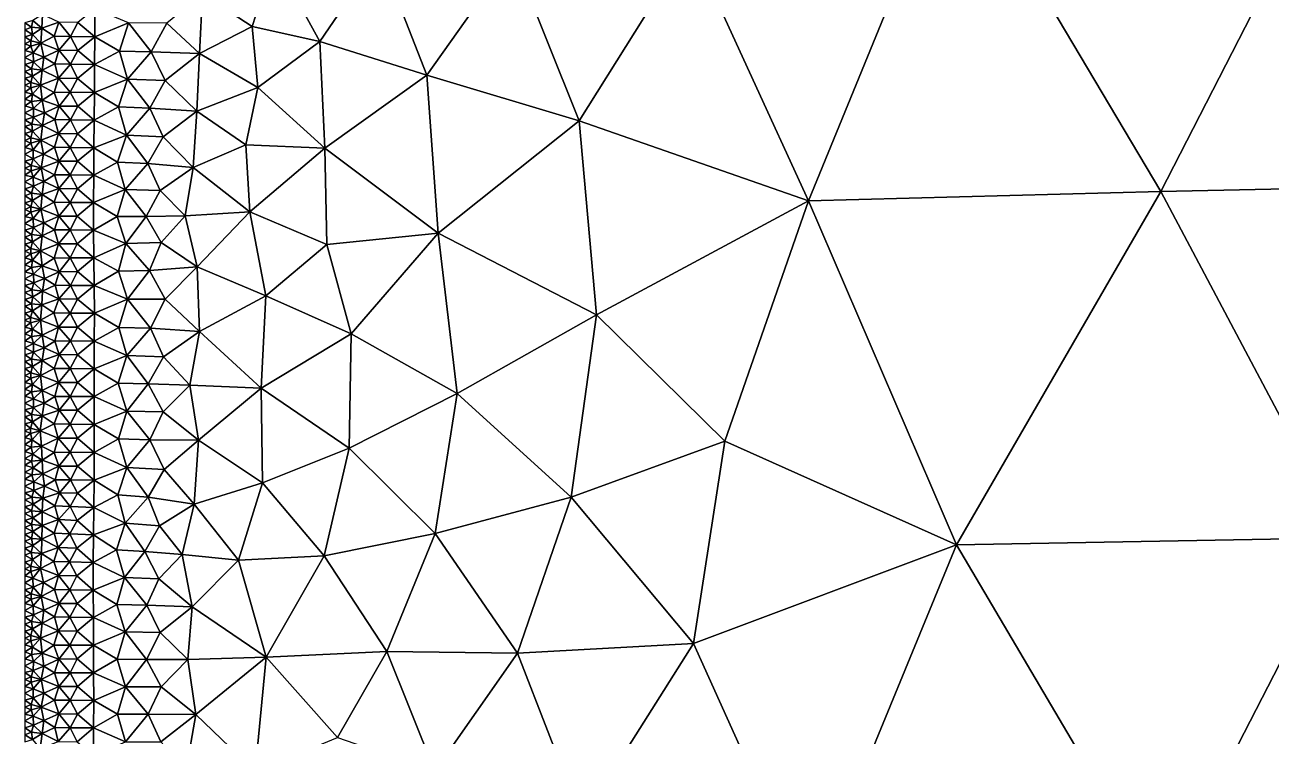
# Model space of a CAD drawing. Header units: metres. Extents: x 0 to 72, y -280 to 0.
# Drawn here: x 0.2 to 36.3, y -138.72 to -118.13 of the extents above; entities that cross this region are included whole.
import ezdxf

# ---------------------------------------------------------------- set-up
doc = ezdxf.new("R2010")
doc.units = ezdxf.units.M

msp = doc.modelspace()

# ---------------------------------------------------------------- linework, layer by layer
at = {"layer": 'layer', "color": 0}
for points in [[(22.899, -123.218), (27.1282, -112.892), (19.4844, -115.757)], [(33.1075, -122.948), (27.1282, -112.892), (22.899, -123.218)], [(33.1075, -122.948), (38.37, -112.69), (27.1282, -112.892)], [(44.9407, -122.704), (38.37, -112.69), (33.1075, -122.948)], [(16.2543, -120.901), (19.4844, -115.757), (14.3263, -116.073)], [(22.899, -123.218), (19.4844, -115.757), (16.2543, -120.901)], [(7.42461, -116.19), (5.34089, -117.224), (6.78628, -118.176)], [(8.74781, -118.608), (7.42461, -116.19), (6.78628, -118.176)], [(8.74781, -118.608), (10.4753, -116.064), (7.42461, -116.19)], [(11.838, -119.584), (10.4753, -116.064), (8.74781, -118.608)], [(11.838, -119.584), (14.3263, -116.073), (10.4753, -116.064)], [(16.2543, -120.901), (14.3263, -116.073), (11.838, -119.584)], [(5.34089, -117.224), (4.31505, -118.077), (5.25448, -118.951)], [(5.34089, -117.224), (5.25448, -118.951), (6.78628, -118.176)], [(2.2273, -117.661), (1.73437, -118.058), (2.22267, -118.468)], [(2.2273, -117.661), (2.22267, -118.468), (3.20018, -118.07)], [(0.431777, -117.995), (0.2, -118.07), (0.388395, -118.192)], [(0.431777, -117.995), (0.388395, -118.192), (0.691723, -118.224)], [(0.711789, -117.82), (0.431777, -117.995), (0.691723, -118.224)], [(0.711789, -117.82), (0.691723, -118.224), (1.18503, -118.045)], [(1.18503, -118.045), (0.691723, -118.224), (1.04695, -118.45)], [(1.18503, -118.045), (1.04695, -118.45), (1.51685, -118.459)], [(1.18503, -118.045), (1.51685, -118.459), (1.73437, -118.058)], [(0.2, -118.07), (0.2, -118.271), (0.388395, -118.192)], [(0.388395, -118.192), (0.2, -118.271), (0.418312, -118.401)], [(0.2, -118.271), (0.2, -118.471), (0.418312, -118.401)], [(0.418312, -118.401), (0.2, -118.471), (0.370318, -118.589)], [(0.418312, -118.401), (0.370318, -118.589), (0.65909, -118.658)], [(0.388395, -118.192), (0.418312, -118.401), (0.691723, -118.224)], [(0.691723, -118.224), (0.418312, -118.401), (0.65909, -118.658)], [(0.691723, -118.224), (0.65909, -118.658), (1.04695, -118.45)], [(1.73437, -118.058), (1.51685, -118.459), (2.22267, -118.468)], [(3.20018, -118.07), (2.22267, -118.468), (2.93567, -118.883)], [(3.20018, -118.07), (2.93567, -118.883), (3.85984, -118.901)], [(3.20018, -118.07), (3.85984, -118.901), (4.31505, -118.077)], [(4.31505, -118.077), (3.85984, -118.901), (5.25448, -118.951)], [(6.78628, -118.176), (5.25448, -118.951), (6.9423, -119.936)], [(6.9423, -119.936), (8.74781, -118.608), (6.78628, -118.176)], [(0.2, -118.471), (0.2, -118.671), (0.370318, -118.589)], [(0.370318, -118.589), (0.2, -118.671), (0.373599, -118.745)], [(0.2, -118.671), (0.2, -118.871), (0.373599, -118.745)], [(0.373599, -118.745), (0.2, -118.871), (0.438051, -118.933)], [(0.370318, -118.589), (0.373599, -118.745), (0.65909, -118.658)], [(0.373599, -118.745), (0.438051, -118.933), (0.65909, -118.658)], [(0.65909, -118.658), (0.438051, -118.933), (0.748549, -119.057)], [(1.04695, -118.45), (0.65909, -118.658), (1.18311, -118.86)], [(0.65909, -118.658), (0.748549, -119.057), (1.18311, -118.86)], [(1.04695, -118.45), (1.18311, -118.86), (1.51685, -118.459)], [(1.51685, -118.459), (1.18311, -118.86), (1.73082, -118.866)], [(1.51685, -118.459), (1.73082, -118.866), (2.22267, -118.468)], [(2.22267, -118.468), (1.73082, -118.866), (2.21689, -119.277)], [(2.22267, -118.468), (2.21689, -119.277), (2.93567, -118.883)], [(8.89003, -121.698), (8.74781, -118.608), (6.9423, -119.936)], [(11.838, -119.584), (8.74781, -118.608), (8.89003, -121.698)], [(0.2, -118.871), (0.2, -119.071), (0.438051, -118.933)], [(0.438051, -118.933), (0.2, -119.071), (0.44657, -119.194)], [(0.2, -119.071), (0.2, -119.271), (0.44657, -119.194)], [(0.438051, -118.933), (0.44657, -119.194), (0.748549, -119.057)], [(0.748549, -119.057), (0.44657, -119.194), (0.699347, -119.436)], [(0.748549, -119.057), (0.699347, -119.436), (1.06408, -119.257)], [(1.18311, -118.86), (0.748549, -119.057), (1.06408, -119.257)], [(1.18311, -118.86), (1.06408, -119.257), (1.51571, -119.267)], [(1.18311, -118.86), (1.51571, -119.267), (1.73082, -118.866)], [(1.73082, -118.866), (1.51571, -119.267), (2.21689, -119.277)], [(2.93567, -118.883), (2.21689, -119.277), (3.17547, -119.702)], [(2.93567, -118.883), (3.17547, -119.702), (3.85984, -118.901)], [(3.85984, -118.901), (3.17547, -119.702), (4.26547, -119.737)], [(3.85984, -118.901), (4.26547, -119.737), (5.25448, -118.951)], [(5.25448, -118.951), (4.26547, -119.737), (5.18015, -120.622)], [(5.25448, -118.951), (5.18015, -120.622), (6.9423, -119.936)], [(0.44657, -119.194), (0.2, -119.271), (0.392936, -119.396)], [(0.2, -119.271), (0.2, -119.472), (0.392936, -119.396)], [(0.392936, -119.396), (0.2, -119.472), (0.418249, -119.607)], [(0.2, -119.472), (0.2, -119.672), (0.418249, -119.607)], [(0.44657, -119.194), (0.392936, -119.396), (0.699347, -119.436)], [(0.392936, -119.396), (0.418249, -119.607), (0.699347, -119.436)], [(0.699347, -119.436), (0.418249, -119.607), (0.649497, -119.871)], [(0.699347, -119.436), (0.649497, -119.871), (1.17344, -119.666)], [(1.06408, -119.257), (0.699347, -119.436), (1.17344, -119.666)], [(1.06408, -119.257), (1.17344, -119.666), (1.51571, -119.267)], [(1.51571, -119.267), (1.17344, -119.666), (1.72629, -119.674)], [(1.51571, -119.267), (1.72629, -119.674), (2.21689, -119.277)], [(2.21689, -119.277), (1.72629, -119.674), (2.2119, -120.084)], [(2.21689, -119.277), (2.2119, -120.084), (3.17547, -119.702)], [(0.418249, -119.607), (0.2, -119.672), (0.367185, -119.794)], [(0.2, -119.672), (0.2, -119.872), (0.367185, -119.794)], [(0.367185, -119.794), (0.2, -119.872), (0.367306, -119.949)], [(0.418249, -119.607), (0.367185, -119.794), (0.649497, -119.871)], [(0.367185, -119.794), (0.367306, -119.949), (0.649497, -119.871)], [(1.17344, -119.666), (0.649497, -119.871), (1.04581, -120.079)], [(1.17344, -119.666), (1.04581, -120.079), (1.51279, -120.077)], [(1.17344, -119.666), (1.51279, -120.077), (1.72629, -119.674)], [(1.72629, -119.674), (1.51279, -120.077), (2.2119, -120.084)], [(3.17547, -119.702), (2.2119, -120.084), (2.9141, -120.502)], [(3.17547, -119.702), (2.9141, -120.502), (3.81915, -120.538)], [(3.17547, -119.702), (3.81915, -120.538), (4.26547, -119.737)], [(4.26547, -119.737), (3.81915, -120.538), (5.18015, -120.622)], [(12.1707, -124.158), (11.838, -119.584), (8.89003, -121.698)], [(12.1707, -124.158), (16.2543, -120.901), (11.838, -119.584)], [(0.2, -119.872), (0.2, -120.072), (0.367306, -119.949)], [(0.367306, -119.949), (0.2, -120.072), (0.419087, -120.136)], [(0.2, -120.072), (0.2, -120.272), (0.419087, -120.136)], [(0.419087, -120.136), (0.2, -120.272), (0.394793, -120.346)], [(0.367306, -119.949), (0.419087, -120.136), (0.649497, -119.871)], [(0.419087, -120.136), (0.394793, -120.346), (0.70223, -120.304)], [(0.649497, -119.871), (0.419087, -120.136), (0.70223, -120.304)], [(0.649497, -119.871), (0.70223, -120.304), (1.04581, -120.079)], [(1.04581, -120.079), (0.70223, -120.304), (1.19113, -120.479)], [(1.04581, -120.079), (1.19113, -120.479), (1.51279, -120.077)], [(1.51279, -120.077), (1.19113, -120.479), (1.72815, -120.48)], [(1.51279, -120.077), (1.72815, -120.48), (2.2119, -120.084)], [(2.2119, -120.084), (1.72815, -120.48), (2.2063, -120.887)], [(2.2119, -120.084), (2.2063, -120.887), (2.9141, -120.502)], [(6.9423, -119.936), (5.18015, -120.622), (6.5957, -121.603)], [(8.89003, -121.698), (6.9423, -119.936), (6.5957, -121.603)], [(0.2, -120.272), (0.2, -120.472), (0.394793, -120.346)], [(0.394793, -120.346), (0.2, -120.472), (0.452064, -120.544)], [(0.2, -120.472), (0.2, -120.673), (0.452064, -120.544)], [(0.452064, -120.544), (0.2, -120.673), (0.452795, -120.8)], [(0.394793, -120.346), (0.452064, -120.544), (0.70223, -120.304)], [(0.70223, -120.304), (0.452064, -120.544), (0.762451, -120.672)], [(0.452064, -120.544), (0.452795, -120.8), (0.762451, -120.672)], [(0.70223, -120.304), (0.762451, -120.672), (1.19113, -120.479)], [(1.19113, -120.479), (0.762451, -120.672), (1.07067, -120.867)], [(1.19113, -120.479), (1.07067, -120.867), (1.51625, -120.876)], [(1.19113, -120.479), (1.51625, -120.876), (1.72815, -120.48)], [(1.72815, -120.48), (1.51625, -120.876), (2.2063, -120.887)], [(2.9141, -120.502), (2.2063, -120.887), (3.14449, -121.316)], [(2.9141, -120.502), (3.14449, -121.316), (3.81915, -120.538)], [(3.81915, -120.538), (3.14449, -121.316), (4.2078, -121.37)], [(3.81915, -120.538), (4.2078, -121.37), (5.18015, -120.622)], [(0.2, -120.673), (0.2, -120.873), (0.452795, -120.8)], [(0.452795, -120.8), (0.2, -120.873), (0.396233, -120.999)], [(0.2, -120.873), (0.2, -121.073), (0.396233, -120.999)], [(0.452795, -120.8), (0.396233, -120.999), (0.706067, -121.04)], [(0.762451, -120.672), (0.452795, -120.8), (0.706067, -121.04)], [(0.762451, -120.672), (0.706067, -121.04), (1.07067, -120.867)], [(1.07067, -120.867), (0.706067, -121.04), (1.17721, -121.267)], [(1.07067, -120.867), (1.17721, -121.267), (1.51625, -120.876)], [(1.51625, -120.876), (1.17721, -121.267), (1.72267, -121.277)], [(1.51625, -120.876), (1.72267, -121.277), (2.2063, -120.887)], [(2.2063, -120.887), (1.72267, -121.277), (2.1991, -121.686)], [(2.2063, -120.887), (2.1991, -121.686), (3.14449, -121.316)], [(5.18015, -120.622), (4.2078, -121.37), (5.07602, -122.26)], [(5.18015, -120.622), (5.07602, -122.26), (6.5957, -121.603)], [(16.7578, -126.522), (16.2543, -120.901), (12.1707, -124.158)], [(16.7578, -126.522), (22.899, -123.218), (16.2543, -120.901)], [(0.396233, -120.999), (0.2, -121.073), (0.422352, -121.208)], [(0.2, -121.073), (0.2, -121.273), (0.422352, -121.208)], [(0.422352, -121.208), (0.2, -121.273), (0.371331, -121.394)], [(0.2, -121.273), (0.2, -121.473), (0.371331, -121.394)], [(0.422352, -121.208), (0.371331, -121.394), (0.660319, -121.468)], [(0.396233, -120.999), (0.422352, -121.208), (0.706067, -121.04)], [(0.706067, -121.04), (0.422352, -121.208), (0.660319, -121.468)], [(0.706067, -121.04), (0.660319, -121.468), (1.17721, -121.267)], [(1.17721, -121.267), (0.660319, -121.468), (1.05406, -121.67)], [(1.17721, -121.267), (1.05406, -121.67), (1.50954, -121.675)], [(1.17721, -121.267), (1.50954, -121.675), (1.72267, -121.277)], [(1.72267, -121.277), (1.50954, -121.675), (2.1991, -121.686)], [(0.371331, -121.394), (0.2, -121.473), (0.373509, -121.55)], [(0.2, -121.473), (0.2, -121.673), (0.373509, -121.55)], [(0.373509, -121.55), (0.2, -121.673), (0.43535, -121.74)], [(0.371331, -121.394), (0.373509, -121.55), (0.660319, -121.468)], [(0.373509, -121.55), (0.43535, -121.74), (0.660319, -121.468)], [(0.660319, -121.468), (0.43535, -121.74), (0.740217, -121.871)], [(0.660319, -121.468), (0.740217, -121.871), (1.05406, -121.67)], [(3.14449, -121.316), (2.1991, -121.686), (2.88626, -122.101)], [(3.14449, -121.316), (2.88626, -122.101), (3.76283, -122.141)], [(3.14449, -121.316), (3.76283, -122.141), (4.2078, -121.37)], [(4.2078, -121.37), (3.76283, -122.141), (5.07602, -122.26)], [(6.5957, -121.603), (5.07602, -122.26), (6.7111, -123.539)], [(6.7111, -123.539), (8.89003, -121.698), (6.5957, -121.603)], [(0.2, -121.673), (0.2, -121.873), (0.43535, -121.74)], [(0.43535, -121.74), (0.2, -121.873), (0.437516, -122.004)], [(0.2, -121.873), (0.2, -122.074), (0.437516, -122.004)], [(0.437516, -122.004), (0.2, -122.074), (0.377522, -122.194)], [(0.437516, -122.004), (0.377522, -122.194), (0.67135, -122.27)], [(0.43535, -121.74), (0.437516, -122.004), (0.740217, -121.871)], [(0.740217, -121.871), (0.437516, -122.004), (0.67135, -122.27)], [(0.740217, -121.871), (0.67135, -122.27), (1.18111, -122.072)], [(1.05406, -121.67), (0.740217, -121.871), (1.18111, -122.072)], [(1.05406, -121.67), (1.18111, -122.072), (1.50954, -121.675)], [(1.50954, -121.675), (1.18111, -122.072), (1.71994, -122.077)], [(1.50954, -121.675), (1.71994, -122.077), (2.1991, -121.686)], [(2.1991, -121.686), (1.71994, -122.077), (2.19227, -122.481)], [(2.1991, -121.686), (2.19227, -122.481), (2.88626, -122.101)], [(8.94559, -124.487), (8.89003, -121.698), (6.7111, -123.539)], [(8.94559, -124.487), (12.1707, -124.158), (8.89003, -121.698)], [(0.2, -122.074), (0.2, -122.274), (0.377522, -122.194)], [(0.377522, -122.194), (0.2, -122.274), (0.378183, -122.35)], [(0.2, -122.274), (0.2, -122.474), (0.378183, -122.35)], [(0.378183, -122.35), (0.2, -122.474), (0.441654, -122.538)], [(0.377522, -122.194), (0.378183, -122.35), (0.67135, -122.27)], [(0.378183, -122.35), (0.441654, -122.538), (0.67135, -122.27)], [(0.67135, -122.27), (0.441654, -122.538), (0.751726, -122.662)], [(1.18111, -122.072), (0.67135, -122.27), (1.06055, -122.468)], [(0.67135, -122.27), (0.751726, -122.662), (1.06055, -122.468)], [(1.18111, -122.072), (1.06055, -122.468), (1.51043, -122.472)], [(1.18111, -122.072), (1.51043, -122.472), (1.71994, -122.077)], [(1.71994, -122.077), (1.51043, -122.472), (2.19227, -122.481)], [(2.88626, -122.101), (2.19227, -122.481), (3.1066, -122.894)], [(2.88626, -122.101), (3.1066, -122.894), (3.76283, -122.141)], [(3.76283, -122.141), (3.1066, -122.894), (4.11344, -122.921)], [(3.76283, -122.141), (4.11344, -122.921), (5.07602, -122.26)], [(5.07602, -122.26), (4.11344, -122.921), (4.84489, -123.656)], [(5.07602, -122.26), (4.84489, -123.656), (6.7111, -123.539)], [(0.2, -122.474), (0.2, -122.674), (0.441654, -122.538)], [(0.441654, -122.538), (0.2, -122.674), (0.448297, -122.797)], [(0.2, -122.674), (0.2, -122.874), (0.448297, -122.797)], [(0.441654, -122.538), (0.448297, -122.797), (0.751726, -122.662)], [(0.751726, -122.662), (0.448297, -122.797), (0.701634, -123.036)], [(0.751726, -122.662), (0.701634, -123.036), (1.18563, -122.863)], [(1.06055, -122.468), (0.751726, -122.662), (1.18563, -122.863)], [(1.06055, -122.468), (1.18563, -122.863), (1.51043, -122.472)], [(1.51043, -122.472), (1.18563, -122.863), (1.71857, -122.871)], [(1.51043, -122.472), (1.71857, -122.871), (2.19227, -122.481)], [(2.19227, -122.481), (1.71857, -122.871), (2.18865, -123.274)], [(2.19227, -122.481), (2.18865, -123.274), (3.1066, -122.894)], [(38.4255, -132.983), (44.9407, -122.704), (33.1075, -122.948)], [(0.448297, -122.797), (0.2, -122.874), (0.394349, -122.998)], [(0.2, -122.874), (0.2, -123.074), (0.394349, -122.998)], [(0.394349, -122.998), (0.2, -123.074), (0.42137, -123.207)], [(0.2, -123.074), (0.2, -123.275), (0.42137, -123.207)], [(0.448297, -122.797), (0.394349, -122.998), (0.701634, -123.036)], [(0.394349, -122.998), (0.42137, -123.207), (0.701634, -123.036)], [(0.701634, -123.036), (0.42137, -123.207), (0.660443, -123.464)], [(0.701634, -123.036), (0.660443, -123.464), (1.0473, -123.259)], [(1.18563, -122.863), (0.701634, -123.036), (1.0473, -123.259)], [(1.18563, -122.863), (1.0473, -123.259), (1.50675, -123.267)], [(1.18563, -122.863), (1.50675, -123.267), (1.71857, -122.871)], [(1.71857, -122.871), (1.50675, -123.267), (2.18865, -123.274)], [(3.1066, -122.894), (2.18865, -123.274), (2.86981, -123.672)], [(3.1066, -122.894), (2.86981, -123.672), (3.70839, -123.672)], [(3.1066, -122.894), (3.70839, -123.672), (4.11344, -122.921)], [(4.11344, -122.921), (3.70839, -123.672), (4.84489, -123.656)], [(27.19, -133.181), (33.1075, -122.948), (22.899, -123.218)], [(38.4255, -132.983), (33.1075, -122.948), (27.19, -133.181)], [(0.42137, -123.207), (0.2, -123.275), (0.371339, -123.394)], [(0.2, -123.275), (0.2, -123.475), (0.371339, -123.394)], [(0.371339, -123.394), (0.2, -123.475), (0.37412, -123.549)], [(0.42137, -123.207), (0.371339, -123.394), (0.660443, -123.464)], [(0.371339, -123.394), (0.37412, -123.549), (0.660443, -123.464)], [(1.0473, -123.259), (0.660443, -123.464), (1.17842, -123.664)], [(1.0473, -123.259), (1.17842, -123.664), (1.50675, -123.267)], [(1.50675, -123.267), (1.17842, -123.664), (1.71629, -123.668)], [(1.50675, -123.267), (1.71629, -123.668), (2.18865, -123.274)], [(2.18865, -123.274), (1.71629, -123.668), (2.1913, -124.068)], [(2.18865, -123.274), (2.1913, -124.068), (2.86981, -123.672)], [(20.4788, -130.183), (22.899, -123.218), (16.7578, -126.522)], [(27.19, -133.181), (22.899, -123.218), (20.4788, -130.183)], [(0.2, -123.475), (0.2, -123.675), (0.37412, -123.549)], [(0.37412, -123.549), (0.2, -123.675), (0.438156, -123.737)], [(0.2, -123.675), (0.2, -123.875), (0.438156, -123.737)], [(0.438156, -123.737), (0.2, -123.875), (0.446228, -123.998)], [(0.37412, -123.549), (0.438156, -123.737), (0.660443, -123.464)], [(0.660443, -123.464), (0.438156, -123.737), (0.747485, -123.861)], [(0.438156, -123.737), (0.446228, -123.998), (0.747485, -123.861)], [(0.660443, -123.464), (0.747485, -123.861), (1.17842, -123.664)], [(1.17842, -123.664), (0.747485, -123.861), (1.06099, -124.06)], [(1.17842, -123.664), (1.06099, -124.06), (1.50652, -124.066)], [(1.17842, -123.664), (1.50652, -124.066), (1.71629, -123.668)], [(1.71629, -123.668), (1.50652, -124.066), (2.1913, -124.068)], [(2.86981, -123.672), (2.1913, -124.068), (3.12192, -124.459)], [(2.86981, -123.672), (3.12192, -124.459), (3.70839, -123.672)], [(3.70839, -123.672), (3.12192, -124.459), (4.14778, -124.43)], [(3.70839, -123.672), (4.14778, -124.43), (4.84489, -123.656)], [(4.84489, -123.656), (4.14778, -124.43), (5.18934, -125.129)], [(4.84489, -123.656), (5.18934, -125.129), (6.7111, -123.539)], [(7.17541, -125.975), (6.7111, -123.539), (5.18934, -125.129)], [(7.17541, -125.975), (8.94559, -124.487), (6.7111, -123.539)], [(0.2, -123.875), (0.2, -124.075), (0.446228, -123.998)], [(0.446228, -123.998), (0.2, -124.075), (0.392647, -124.2)], [(0.2, -124.075), (0.2, -124.275), (0.392647, -124.2)], [(0.446228, -123.998), (0.392647, -124.2), (0.698249, -124.239)], [(0.747485, -123.861), (0.446228, -123.998), (0.698249, -124.239)], [(0.747485, -123.861), (0.698249, -124.239), (1.06099, -124.06)], [(1.06099, -124.06), (0.698249, -124.239), (1.16975, -124.466)], [(1.06099, -124.06), (1.16975, -124.466), (1.50652, -124.066)], [(1.50652, -124.066), (1.16975, -124.466), (1.71692, -124.469)], [(1.50652, -124.066), (1.71692, -124.469), (2.1913, -124.068)], [(2.1913, -124.068), (1.71692, -124.469), (2.19989, -124.868)], [(2.1913, -124.068), (2.19989, -124.868), (3.12192, -124.459)], [(9.64665, -127.076), (12.1707, -124.158), (8.94559, -124.487)], [(12.7224, -128.806), (12.1707, -124.158), (9.64665, -127.076)], [(12.7224, -128.806), (16.7578, -126.522), (12.1707, -124.158)], [(0.392647, -124.2), (0.2, -124.275), (0.417927, -124.41)], [(0.2, -124.275), (0.2, -124.476), (0.417927, -124.41)], [(0.417927, -124.41), (0.2, -124.476), (0.367026, -124.598)], [(0.2, -124.476), (0.2, -124.676), (0.367026, -124.598)], [(0.417927, -124.41), (0.367026, -124.598), (0.648921, -124.674)], [(0.392647, -124.2), (0.417927, -124.41), (0.698249, -124.239)], [(0.698249, -124.239), (0.417927, -124.41), (0.648921, -124.674)], [(0.698249, -124.239), (0.648921, -124.674), (1.16975, -124.466)], [(1.16975, -124.466), (0.648921, -124.674), (1.04487, -124.879)], [(1.16975, -124.466), (1.04487, -124.879), (1.50887, -124.872)], [(1.16975, -124.466), (1.50887, -124.872), (1.71692, -124.469)], [(1.71692, -124.469), (1.50887, -124.872), (2.19989, -124.868)], [(3.12192, -124.459), (2.19989, -124.868), (2.90658, -125.262)], [(3.12192, -124.459), (2.90658, -125.262), (3.80625, -125.238)], [(3.12192, -124.459), (3.80625, -125.238), (4.14778, -124.43)], [(4.14778, -124.43), (3.80625, -125.238), (5.18934, -125.129)], [(9.64665, -127.076), (8.94559, -124.487), (7.17541, -125.975)], [(0.367026, -124.598), (0.2, -124.676), (0.36719, -124.752)], [(0.2, -124.676), (0.2, -124.876), (0.36719, -124.752)], [(0.36719, -124.752), (0.2, -124.876), (0.41913, -124.939)], [(0.2, -124.876), (0.2, -125.076), (0.41913, -124.939)], [(0.367026, -124.598), (0.36719, -124.752), (0.648921, -124.674)], [(0.36719, -124.752), (0.41913, -124.939), (0.648921, -124.674)], [(0.648921, -124.674), (0.41913, -124.939), (0.702745, -125.105)], [(0.648921, -124.674), (0.702745, -125.105), (1.04487, -124.879)], [(1.04487, -124.879), (0.702745, -125.105), (1.1918, -125.276)], [(1.04487, -124.879), (1.1918, -125.276), (1.50887, -124.872)], [(1.50887, -124.872), (1.1918, -125.276), (1.72708, -125.272)], [(1.50887, -124.872), (1.72708, -125.272), (2.19989, -124.868)], [(2.19989, -124.868), (1.72708, -125.272), (2.21024, -125.671)], [(2.19989, -124.868), (2.21024, -125.671), (2.90658, -125.262)], [(0.41913, -124.939), (0.2, -125.076), (0.395124, -125.148)], [(0.2, -125.076), (0.2, -125.276), (0.395124, -125.148)], [(0.395124, -125.148), (0.2, -125.276), (0.453081, -125.346)], [(0.41913, -124.939), (0.395124, -125.148), (0.702745, -125.105)], [(0.395124, -125.148), (0.453081, -125.346), (0.702745, -125.105)], [(0.702745, -125.105), (0.453081, -125.346), (0.765165, -125.471)], [(0.702745, -125.105), (0.765165, -125.471), (1.1918, -125.276)], [(2.90658, -125.262), (2.21024, -125.671), (3.16744, -126.074)], [(2.90658, -125.262), (3.16744, -126.074), (3.80625, -125.238)], [(3.80625, -125.238), (3.16744, -126.074), (4.26475, -126.071)], [(3.80625, -125.238), (4.26475, -126.071), (5.18934, -125.129)], [(5.18934, -125.129), (4.26475, -126.071), (5.26078, -127.003)], [(5.18934, -125.129), (5.26078, -127.003), (7.17541, -125.975)], [(0.2, -125.276), (0.2, -125.476), (0.453081, -125.346)], [(0.453081, -125.346), (0.2, -125.476), (0.455349, -125.6)], [(0.2, -125.476), (0.2, -125.677), (0.455349, -125.6)], [(0.455349, -125.6), (0.2, -125.677), (0.400106, -125.798)], [(0.455349, -125.6), (0.400106, -125.798), (0.713878, -125.833)], [(0.453081, -125.346), (0.455349, -125.6), (0.765165, -125.471)], [(0.765165, -125.471), (0.455349, -125.6), (0.713878, -125.833)], [(0.765165, -125.471), (0.713878, -125.833), (1.07457, -125.662)], [(1.1918, -125.276), (0.765165, -125.471), (1.07457, -125.662)], [(1.1918, -125.276), (1.07457, -125.662), (1.51918, -125.669)], [(1.1918, -125.276), (1.51918, -125.669), (1.72708, -125.272)], [(1.72708, -125.272), (1.51918, -125.669), (2.21024, -125.671)], [(0.2, -125.677), (0.2, -125.877), (0.400106, -125.798)], [(0.400106, -125.798), (0.2, -125.877), (0.431562, -126.004)], [(0.2, -125.877), (0.2, -126.077), (0.431562, -126.004)], [(0.400106, -125.798), (0.431562, -126.004), (0.713878, -125.833)], [(0.713878, -125.833), (0.431562, -126.004), (0.688373, -126.235)], [(0.713878, -125.833), (0.688373, -126.235), (1.18214, -126.058)], [(1.07457, -125.662), (0.713878, -125.833), (1.18214, -126.058)], [(1.07457, -125.662), (1.18214, -126.058), (1.51918, -125.669)], [(1.51918, -125.669), (1.18214, -126.058), (1.72745, -126.07)], [(1.51918, -125.669), (1.72745, -126.07), (2.21024, -125.671)], [(2.21024, -125.671), (1.72745, -126.07), (2.21137, -126.478)], [(2.21024, -125.671), (2.21137, -126.478), (3.16744, -126.074)], [(7.04385, -128.646), (7.17541, -125.975), (5.26078, -127.003)], [(7.04385, -128.646), (9.64665, -127.076), (7.17541, -125.975)], [(0.431562, -126.004), (0.2, -126.077), (0.387014, -126.201)], [(0.2, -126.077), (0.2, -126.277), (0.387014, -126.201)], [(0.387014, -126.201), (0.2, -126.277), (0.414739, -126.411)], [(0.2, -126.277), (0.2, -126.477), (0.414739, -126.411)], [(0.431562, -126.004), (0.387014, -126.201), (0.688373, -126.235)], [(0.387014, -126.201), (0.414739, -126.411), (0.688373, -126.235)], [(0.688373, -126.235), (0.414739, -126.411), (0.646636, -126.674)], [(0.688373, -126.235), (0.646636, -126.674), (1.04034, -126.465)], [(1.18214, -126.058), (0.688373, -126.235), (1.04034, -126.465)], [(1.18214, -126.058), (1.04034, -126.465), (1.51003, -126.472)], [(1.18214, -126.058), (1.51003, -126.472), (1.72745, -126.07)], [(1.72745, -126.07), (1.51003, -126.472), (2.21137, -126.478)], [(3.16744, -126.074), (2.21137, -126.478), (2.91987, -126.89)], [(3.16744, -126.074), (2.91987, -126.89), (3.83569, -126.912)], [(3.16744, -126.074), (3.83569, -126.912), (4.26475, -126.071)], [(4.26475, -126.071), (3.83569, -126.912), (5.26078, -127.003)], [(0.414739, -126.411), (0.2, -126.477), (0.365759, -126.599)], [(0.2, -126.477), (0.2, -126.677), (0.365759, -126.599)], [(0.365759, -126.599), (0.2, -126.677), (0.366349, -126.754)], [(0.2, -126.677), (0.2, -126.878), (0.366349, -126.754)], [(0.414739, -126.411), (0.365759, -126.599), (0.646636, -126.674)], [(0.365759, -126.599), (0.366349, -126.754), (0.646636, -126.674)], [(0.366349, -126.754), (0.418428, -126.941), (0.646636, -126.674)], [(0.646636, -126.674), (0.418428, -126.941), (0.702142, -127.109)], [(1.04034, -126.465), (0.646636, -126.674), (1.17267, -126.881)], [(0.646636, -126.674), (0.702142, -127.109), (1.17267, -126.881)], [(1.04034, -126.465), (1.17267, -126.881), (1.51003, -126.472)], [(1.51003, -126.472), (1.17267, -126.881), (1.72459, -126.879)], [(1.51003, -126.472), (1.72459, -126.879), (2.21137, -126.478)], [(2.21137, -126.478), (1.72459, -126.879), (2.20961, -127.286)], [(2.21137, -126.478), (2.20961, -127.286), (2.91987, -126.89)], [(16.0192, -131.805), (16.7578, -126.522), (12.7224, -128.806)], [(20.4788, -130.183), (16.7578, -126.522), (16.0192, -131.805)], [(0.366349, -126.754), (0.2, -126.878), (0.418428, -126.941)], [(0.2, -126.878), (0.2, -127.078), (0.418428, -126.941)], [(0.418428, -126.941), (0.2, -127.078), (0.394586, -127.151)], [(0.418428, -126.941), (0.394586, -127.151), (0.702142, -127.109)], [(1.17267, -126.881), (0.702142, -127.109), (1.06852, -127.285)], [(1.17267, -126.881), (1.06852, -127.285), (1.51575, -127.281)], [(1.17267, -126.881), (1.51575, -127.281), (1.72459, -126.879)], [(1.72459, -126.879), (1.51575, -127.281), (2.20961, -127.286)], [(2.91987, -126.89), (2.20961, -127.286), (3.15318, -127.705)], [(2.91987, -126.89), (3.15318, -127.705), (3.83569, -126.912)], [(3.83569, -126.912), (3.15318, -127.705), (4.21196, -127.737)], [(3.83569, -126.912), (4.21196, -127.737), (5.26078, -127.003)], [(5.26078, -127.003), (4.21196, -127.737), (4.97504, -128.561)], [(5.26078, -127.003), (4.97504, -128.561), (7.04385, -128.646)], [(0.2, -127.078), (0.2, -127.278), (0.394586, -127.151)], [(0.394586, -127.151), (0.2, -127.278), (0.451601, -127.35)], [(0.2, -127.278), (0.2, -127.478), (0.451601, -127.35)], [(0.451601, -127.35), (0.2, -127.478), (0.451567, -127.606)], [(0.394586, -127.151), (0.451601, -127.35), (0.702142, -127.109)], [(0.451601, -127.35), (0.451567, -127.606), (0.761086, -127.479)], [(0.702142, -127.109), (0.451601, -127.35), (0.761086, -127.479)], [(0.702142, -127.109), (0.761086, -127.479), (1.06852, -127.285)], [(1.06852, -127.285), (0.761086, -127.479), (1.19038, -127.676)], [(1.06852, -127.285), (1.19038, -127.676), (1.51575, -127.281)], [(1.51575, -127.281), (1.19038, -127.676), (1.72735, -127.682)], [(1.51575, -127.281), (1.72735, -127.682), (2.20961, -127.286)], [(2.20961, -127.286), (1.72735, -127.682), (2.20583, -128.09)], [(2.20961, -127.286), (2.20583, -128.09), (3.15318, -127.705)], [(9.59596, -130.381), (9.64665, -127.076), (7.04385, -128.646)], [(9.59596, -130.381), (12.7224, -128.806), (9.64665, -127.076)], [(0.2, -127.478), (0.2, -127.678), (0.451567, -127.606)], [(0.451567, -127.606), (0.2, -127.678), (0.394573, -127.805)], [(0.2, -127.678), (0.2, -127.878), (0.394573, -127.805)], [(0.451567, -127.606), (0.394573, -127.805), (0.702018, -127.848)], [(0.761086, -127.479), (0.451567, -127.606), (0.702018, -127.848)], [(0.761086, -127.479), (0.702018, -127.848), (1.19038, -127.676)], [(1.19038, -127.676), (0.702018, -127.848), (1.04584, -128.074)], [(1.19038, -127.676), (1.04584, -128.074), (1.51133, -128.082)], [(1.19038, -127.676), (1.51133, -128.082), (1.72735, -127.682)], [(1.72735, -127.682), (1.51133, -128.082), (2.20583, -128.09)], [(3.15318, -127.705), (2.20583, -128.09), (2.90138, -128.502)], [(3.15318, -127.705), (2.90138, -128.502), (3.77169, -128.522)], [(3.15318, -127.705), (3.77169, -128.522), (4.21196, -127.737)], [(4.21196, -127.737), (3.77169, -128.522), (4.97504, -128.561)], [(0.394573, -127.805), (0.2, -127.878), (0.41911, -128.015)], [(0.2, -127.878), (0.2, -128.078), (0.41911, -128.015)], [(0.41911, -128.015), (0.2, -128.078), (0.367522, -128.202)], [(0.2, -128.078), (0.2, -128.279), (0.367522, -128.202)], [(0.41911, -128.015), (0.367522, -128.202), (0.650185, -128.279)], [(0.394573, -127.805), (0.41911, -128.015), (0.702018, -127.848)], [(0.702018, -127.848), (0.41911, -128.015), (0.650185, -128.279)], [(0.702018, -127.848), (0.650185, -128.279), (1.04584, -128.074)], [(1.04584, -128.074), (0.650185, -128.279), (1.17386, -128.487)], [(1.04584, -128.074), (1.17386, -128.487), (1.51133, -128.082)], [(1.51133, -128.082), (1.17386, -128.487), (1.72301, -128.486)], [(1.51133, -128.082), (1.72301, -128.486), (2.20583, -128.09)], [(2.20583, -128.09), (1.72301, -128.486), (2.20502, -128.893)], [(2.20583, -128.09), (2.20502, -128.893), (2.90138, -128.502)], [(0.367522, -128.202), (0.2, -128.279), (0.367566, -128.356)], [(0.2, -128.279), (0.2, -128.479), (0.367566, -128.356)], [(0.367566, -128.356), (0.2, -128.479), (0.419376, -128.543)], [(0.2, -128.479), (0.2, -128.679), (0.419376, -128.543)], [(0.367522, -128.202), (0.367566, -128.356), (0.650185, -128.279)], [(0.367566, -128.356), (0.419376, -128.543), (0.650185, -128.279)], [(0.650185, -128.279), (0.419376, -128.543), (0.702908, -128.712)], [(0.650185, -128.279), (0.702908, -128.712), (1.17386, -128.487)], [(1.17386, -128.487), (0.702908, -128.712), (1.06844, -128.889)], [(1.17386, -128.487), (1.06844, -128.889), (1.5146, -128.886)], [(1.17386, -128.487), (1.5146, -128.886), (1.72301, -128.486)], [(1.72301, -128.486), (1.5146, -128.886), (2.20502, -128.893)], [(2.90138, -128.502), (2.20502, -128.893), (3.14791, -129.313)], [(2.90138, -128.502), (3.14791, -129.313), (3.77169, -128.522)], [(0.419376, -128.543), (0.2, -128.679), (0.394908, -128.753)], [(0.2, -128.679), (0.2, -128.879), (0.394908, -128.753)], [(0.394908, -128.753), (0.2, -128.879), (0.451635, -128.952)], [(0.419376, -128.543), (0.394908, -128.753), (0.702908, -128.712)], [(0.394908, -128.753), (0.451635, -128.952), (0.702908, -128.712)], [(0.702908, -128.712), (0.451635, -128.952), (0.760674, -129.082)], [(0.702908, -128.712), (0.760674, -129.082), (1.06844, -128.889)], [(3.77169, -128.522), (3.14791, -129.313), (4.20207, -129.332)], [(3.77169, -128.522), (4.20207, -129.332), (4.97504, -128.561)], [(4.97504, -128.561), (4.20207, -129.332), (5.22705, -130.15)], [(4.97504, -128.561), (5.22705, -130.15), (7.04385, -128.646)], [(7.08293, -131.387), (7.04385, -128.646), (5.22705, -130.15)], [(7.08293, -131.387), (9.59596, -130.381), (7.04385, -128.646)], [(12.0831, -132.855), (12.7224, -128.806), (9.59596, -130.381)], [(16.0192, -131.805), (12.7224, -128.806), (12.0831, -132.855)], [(0.2, -128.879), (0.2, -129.079), (0.451635, -128.952)], [(0.451635, -128.952), (0.2, -129.079), (0.451119, -129.208)], [(0.2, -129.079), (0.2, -129.279), (0.451119, -129.208)], [(0.451119, -129.208), (0.2, -129.279), (0.393887, -129.407)], [(0.451119, -129.208), (0.393887, -129.407), (0.700332, -129.451)], [(0.451635, -128.952), (0.451119, -129.208), (0.760674, -129.082)], [(0.760674, -129.082), (0.451119, -129.208), (0.700332, -129.451)], [(0.760674, -129.082), (0.700332, -129.451), (1.18898, -129.28)], [(1.06844, -128.889), (0.760674, -129.082), (1.18898, -129.28)], [(1.06844, -128.889), (1.18898, -129.28), (1.5146, -128.886)], [(1.5146, -128.886), (1.18898, -129.28), (1.72571, -129.288)], [(1.5146, -128.886), (1.72571, -129.288), (2.20502, -128.893)], [(2.20502, -128.893), (1.72571, -129.288), (2.2054, -129.699)], [(2.20502, -128.893), (2.2054, -129.699), (3.14791, -129.313)], [(0.2, -129.279), (0.2, -129.48), (0.393887, -129.407)], [(0.393887, -129.407), (0.2, -129.48), (0.417606, -129.618)], [(0.2, -129.48), (0.2, -129.68), (0.417606, -129.618)], [(0.393887, -129.407), (0.417606, -129.618), (0.700332, -129.451)], [(0.700332, -129.451), (0.417606, -129.618), (0.645039, -129.885)], [(0.700332, -129.451), (0.645039, -129.885), (1.04245, -129.68)], [(1.18898, -129.28), (0.700332, -129.451), (1.04245, -129.68)], [(1.18898, -129.28), (1.04245, -129.68), (1.50873, -129.689)], [(1.18898, -129.28), (1.50873, -129.689), (1.72571, -129.288)], [(1.72571, -129.288), (1.50873, -129.689), (2.2054, -129.699)], [(3.14791, -129.313), (2.2054, -129.699), (2.91149, -130.117)], [(3.14791, -129.313), (2.91149, -130.117), (3.81958, -130.139)], [(3.14791, -129.313), (3.81958, -130.139), (4.20207, -129.332)], [(4.20207, -129.332), (3.81958, -130.139), (5.22705, -130.15)], [(0.417606, -129.618), (0.2, -129.68), (0.365779, -129.804)], [(0.2, -129.68), (0.2, -129.88), (0.365779, -129.804)], [(0.365779, -129.804), (0.2, -129.88), (0.36507, -129.96)], [(0.2, -129.88), (0.2, -130.08), (0.36507, -129.96)], [(0.365779, -129.804), (0.36507, -129.96), (0.645039, -129.885)], [(0.36507, -129.96), (0.413397, -130.148), (0.645039, -129.885)], [(0.417606, -129.618), (0.365779, -129.804), (0.645039, -129.885)], [(0.645039, -129.885), (0.413397, -130.148), (0.684012, -130.327)], [(1.04245, -129.68), (0.645039, -129.885), (1.16588, -130.099)], [(0.645039, -129.885), (0.684012, -130.327), (1.16588, -130.099)], [(1.04245, -129.68), (1.16588, -130.099), (1.50873, -129.689)], [(1.50873, -129.689), (1.16588, -130.099), (1.72024, -130.097)], [(1.50873, -129.689), (1.72024, -130.097), (2.2054, -129.699)], [(2.2054, -129.699), (1.72024, -130.097), (2.20599, -130.508)], [(2.2054, -129.699), (2.20599, -130.508), (2.91149, -130.117)], [(0.36507, -129.96), (0.2, -130.08), (0.413397, -130.148)], [(0.2, -130.08), (0.2, -130.28), (0.413397, -130.148)], [(0.413397, -130.148), (0.2, -130.28), (0.385127, -130.359)], [(0.2, -130.28), (0.2, -130.48), (0.385127, -130.359)], [(0.413397, -130.148), (0.385127, -130.359), (0.684012, -130.327)], [(1.16588, -130.099), (0.684012, -130.327), (1.04906, -130.514)], [(1.16588, -130.099), (1.04906, -130.514), (1.50912, -130.504)], [(1.16588, -130.099), (1.50912, -130.504), (1.72024, -130.097)], [(1.72024, -130.097), (1.50912, -130.504), (2.20599, -130.508)], [(2.91149, -130.117), (2.20599, -130.508), (3.15155, -130.944)], [(2.91149, -130.117), (3.15155, -130.944), (3.81958, -130.139)], [(3.81958, -130.139), (3.15155, -130.944), (4.23131, -131.004)], [(3.81958, -130.139), (4.23131, -131.004), (5.22705, -130.15)], [(5.22705, -130.15), (4.23131, -131.004), (5.10327, -132.008)], [(5.22705, -130.15), (5.10327, -132.008), (7.08293, -131.387)], [(19.5655, -136.044), (20.4788, -130.183), (16.0192, -131.805)], [(19.5655, -136.044), (27.19, -133.181), (20.4788, -130.183)], [(0.385127, -130.359), (0.2, -130.48), (0.426878, -130.557)], [(0.2, -130.48), (0.2, -130.681), (0.426878, -130.557)], [(0.426878, -130.557), (0.2, -130.681), (0.392375, -130.762)], [(0.385127, -130.359), (0.426878, -130.557), (0.684012, -130.327)], [(0.426878, -130.557), (0.392375, -130.762), (0.698964, -130.736)], [(0.684012, -130.327), (0.426878, -130.557), (0.698964, -130.736)], [(0.684012, -130.327), (0.698964, -130.736), (1.04906, -130.514)], [(1.04906, -130.514), (0.698964, -130.736), (1.18564, -130.911)], [(1.04906, -130.514), (1.18564, -130.911), (1.50912, -130.504)], [(1.50912, -130.504), (1.18564, -130.911), (1.72608, -130.904)], [(1.50912, -130.504), (1.72608, -130.904), (2.20599, -130.508)], [(2.20599, -130.508), (1.72608, -130.904), (2.20447, -131.311)], [(2.20599, -130.508), (2.20447, -131.311), (3.15155, -130.944)], [(8.872, -133.499), (9.59596, -130.381), (7.08293, -131.387)], [(12.0831, -132.855), (9.59596, -130.381), (8.872, -133.499)], [(0.2, -130.681), (0.2, -130.881), (0.392375, -130.762)], [(0.392375, -130.762), (0.2, -130.881), (0.435352, -130.958)], [(0.2, -130.881), (0.2, -131.081), (0.435352, -130.958)], [(0.435352, -130.958), (0.2, -131.081), (0.402332, -131.161)], [(0.392375, -130.762), (0.435352, -130.958), (0.698964, -130.736)], [(0.435352, -130.958), (0.402332, -131.161), (0.718323, -131.128)], [(0.698964, -130.736), (0.435352, -130.958), (0.718323, -131.128)], [(0.698964, -130.736), (0.718323, -131.128), (1.18564, -130.911)], [(1.18564, -130.911), (0.718323, -131.128), (1.07848, -131.298)], [(1.18564, -130.911), (1.07848, -131.298), (1.52022, -131.298)], [(1.18564, -130.911), (1.52022, -131.298), (1.72608, -130.904)], [(1.72608, -130.904), (1.52022, -131.298), (2.20447, -131.311)], [(3.15155, -130.944), (2.20447, -131.311), (2.89161, -131.74)], [(3.15155, -130.944), (2.89161, -131.74), (3.77291, -131.809)], [(3.15155, -130.944), (3.77291, -131.809), (4.23131, -131.004)], [(4.23131, -131.004), (3.77291, -131.809), (5.10327, -132.008)], [(0.2, -131.081), (0.2, -131.281), (0.402332, -131.161)], [(0.402332, -131.161), (0.2, -131.281), (0.458246, -131.357)], [(0.2, -131.281), (0.2, -131.481), (0.458246, -131.357)], [(0.458246, -131.357), (0.2, -131.481), (0.45818, -131.607)], [(0.402332, -131.161), (0.458246, -131.357), (0.718323, -131.128)], [(0.458246, -131.357), (0.45818, -131.607), (0.771218, -131.483)], [(0.718323, -131.128), (0.458246, -131.357), (0.771218, -131.483)], [(0.718323, -131.128), (0.771218, -131.483), (1.07848, -131.298)], [(1.07848, -131.298), (0.771218, -131.483), (1.19846, -131.677)], [(1.07848, -131.298), (1.19846, -131.677), (1.52022, -131.298)], [(1.52022, -131.298), (1.19846, -131.677), (1.72726, -131.692)], [(1.52022, -131.298), (1.72726, -131.692), (2.20447, -131.311)], [(2.20447, -131.311), (1.72726, -131.692), (2.19335, -132.106)], [(2.20447, -131.311), (2.19335, -132.106), (2.89161, -131.74)], [(6.38852, -133.631), (7.08293, -131.387), (5.10327, -132.008)], [(8.872, -133.499), (7.08293, -131.387), (6.38852, -133.631)], [(0.2, -131.481), (0.2, -131.681), (0.45818, -131.607)], [(0.45818, -131.607), (0.2, -131.681), (0.402307, -131.802)], [(0.2, -131.681), (0.2, -131.882), (0.402307, -131.802)], [(0.45818, -131.607), (0.402307, -131.802), (0.718249, -131.836)], [(0.771218, -131.483), (0.45818, -131.607), (0.718249, -131.836)], [(0.771218, -131.483), (0.718249, -131.836), (1.19846, -131.677)], [(1.19846, -131.677), (0.718249, -131.836), (1.062, -132.054)], [(1.19846, -131.677), (1.062, -132.054), (1.51304, -132.077)], [(1.19846, -131.677), (1.51304, -132.077), (1.72726, -131.692)], [(1.72726, -131.692), (1.51304, -132.077), (2.19335, -132.106)], [(2.89161, -131.74), (2.19335, -132.106), (3.10008, -132.554)], [(2.89161, -131.74), (3.10008, -132.554), (3.77291, -131.809)], [(0.402307, -131.802), (0.2, -131.882), (0.435953, -132.005)], [(0.2, -131.882), (0.2, -132.082), (0.435953, -132.005)], [(0.435953, -132.005), (0.2, -132.082), (0.393624, -132.199)], [(0.2, -132.082), (0.2, -132.282), (0.393624, -132.199)], [(0.435953, -132.005), (0.393624, -132.199), (0.701926, -132.226)], [(0.402307, -131.802), (0.435953, -132.005), (0.718249, -131.836)], [(0.718249, -131.836), (0.435953, -132.005), (0.701926, -132.226)], [(0.718249, -131.836), (0.701926, -132.226), (1.062, -132.054)], [(1.062, -132.054), (0.701926, -132.226), (1.17707, -132.454)], [(1.062, -132.054), (1.17707, -132.454), (1.51304, -132.077)], [(1.51304, -132.077), (1.17707, -132.454), (1.71554, -132.481)], [(1.51304, -132.077), (1.71554, -132.481), (2.19335, -132.106)], [(2.19335, -132.106), (1.71554, -132.481), (2.18187, -132.9)], [(2.19335, -132.106), (2.18187, -132.9), (3.10008, -132.554)], [(3.77291, -131.809), (3.10008, -132.554), (4.10084, -132.636)], [(3.77291, -131.809), (4.10084, -132.636), (5.10327, -132.008)], [(5.10327, -132.008), (4.10084, -132.636), (4.75939, -133.464)], [(5.10327, -132.008), (4.75939, -133.464), (6.38852, -133.631)], [(14.4709, -136.326), (16.0192, -131.805), (12.0831, -132.855)], [(19.5655, -136.044), (16.0192, -131.805), (14.4709, -136.326)], [(0.393624, -132.199), (0.2, -132.282), (0.430401, -132.402)], [(0.2, -132.282), (0.2, -132.482), (0.430401, -132.402)], [(0.430401, -132.402), (0.2, -132.482), (0.390926, -132.599)], [(0.2, -132.482), (0.2, -132.682), (0.390926, -132.599)], [(0.430401, -132.402), (0.390926, -132.599), (0.695717, -132.623)], [(0.393624, -132.199), (0.430401, -132.402), (0.701926, -132.226)], [(0.701926, -132.226), (0.430401, -132.402), (0.695717, -132.623)], [(0.701926, -132.226), (0.695717, -132.623), (1.17707, -132.454)], [(1.17707, -132.454), (0.695717, -132.623), (1.0475, -132.847)], [(1.17707, -132.454), (1.0475, -132.847), (1.5009, -132.87)], [(1.17707, -132.454), (1.5009, -132.87), (1.71554, -132.481)], [(1.71554, -132.481), (1.5009, -132.87), (2.18187, -132.9)], [(0.390926, -132.599), (0.2, -132.682), (0.427936, -132.802)], [(0.2, -132.682), (0.2, -132.882), (0.427936, -132.802)], [(0.427936, -132.802), (0.2, -132.882), (0.389012, -133)], [(0.427936, -132.802), (0.389012, -133), (0.691269, -133.025)], [(0.390926, -132.599), (0.427936, -132.802), (0.695717, -132.623)], [(0.695717, -132.623), (0.427936, -132.802), (0.691269, -133.025)], [(0.695717, -132.623), (0.691269, -133.025), (1.0475, -132.847)], [(3.10008, -132.554), (2.18187, -132.9), (2.85289, -133.327)], [(3.10008, -132.554), (2.85289, -133.327), (3.67401, -133.376)], [(3.10008, -132.554), (3.67401, -133.376), (4.10084, -132.636)], [(4.10084, -132.636), (3.67401, -133.376), (4.75939, -133.464)], [(0.2, -132.882), (0.2, -133.082), (0.389012, -133)], [(0.389012, -133), (0.2, -133.082), (0.424707, -133.205)], [(0.2, -133.082), (0.2, -133.283), (0.424707, -133.205)], [(0.424707, -133.205), (0.2, -133.283), (0.384655, -133.404)], [(0.424707, -133.205), (0.384655, -133.404), (0.682249, -133.435)], [(0.389012, -133), (0.424707, -133.205), (0.691269, -133.025)], [(0.691269, -133.025), (0.424707, -133.205), (0.682249, -133.435)], [(0.691269, -133.025), (0.682249, -133.435), (1.16667, -133.258)], [(1.0475, -132.847), (0.691269, -133.025), (1.16667, -133.258)], [(1.0475, -132.847), (1.16667, -133.258), (1.5009, -132.87)], [(1.5009, -132.87), (1.16667, -133.258), (1.70761, -133.28)], [(1.5009, -132.87), (1.70761, -133.28), (2.18187, -132.9)], [(2.18187, -132.9), (1.70761, -133.28), (2.17739, -133.698)], [(2.18187, -132.9), (2.17739, -133.698), (2.85289, -133.327)], [(10.6828, -136.276), (12.0831, -132.855), (8.872, -133.499)], [(14.4709, -136.326), (12.0831, -132.855), (10.6828, -136.276)], [(22.9366, -143.515), (27.19, -133.181), (19.5655, -136.044)], [(33.1334, -143.263), (27.19, -133.181), (22.9366, -143.515)], [(33.1334, -143.263), (38.4255, -132.983), (27.19, -133.181)], [(44.9624, -143.028), (38.4255, -132.983), (33.1334, -143.263)], [(0.2, -133.283), (0.2, -133.483), (0.384655, -133.404)], [(0.384655, -133.404), (0.2, -133.483), (0.414723, -133.614)], [(0.2, -133.483), (0.2, -133.683), (0.414723, -133.614)], [(0.384655, -133.404), (0.414723, -133.614), (0.682249, -133.435)], [(0.682249, -133.435), (0.414723, -133.614), (0.652204, -133.873)], [(0.682249, -133.435), (0.652204, -133.873), (1.03496, -133.665)], [(1.16667, -133.258), (0.682249, -133.435), (1.03496, -133.665)], [(1.16667, -133.258), (1.03496, -133.665), (1.49593, -133.677)], [(1.16667, -133.258), (1.49593, -133.677), (1.70761, -133.28)], [(1.70761, -133.28), (1.49593, -133.677), (2.17739, -133.698)], [(2.85289, -133.327), (2.17739, -133.698), (3.08494, -134.128)], [(2.85289, -133.327), (3.08494, -134.128), (3.67401, -133.376)], [(3.67401, -133.376), (3.08494, -134.128), (4.07817, -134.172)], [(3.67401, -133.376), (4.07817, -134.172), (4.75939, -133.464)], [(4.75939, -133.464), (4.07817, -134.172), (5.04758, -134.981)], [(4.75939, -133.464), (5.04758, -134.981), (6.38852, -133.631)], [(7.19205, -136.441), (8.872, -133.499), (6.38852, -133.631)], [(10.6828, -136.276), (8.872, -133.499), (7.19205, -136.441)], [(0.414723, -133.614), (0.2, -133.683), (0.36791, -133.802)], [(0.2, -133.683), (0.2, -133.883), (0.36791, -133.802)], [(0.36791, -133.802), (0.2, -133.883), (0.370836, -133.958)], [(0.2, -133.883), (0.2, -134.083), (0.370836, -133.958)], [(0.414723, -133.614), (0.36791, -133.802), (0.652204, -133.873)], [(0.36791, -133.802), (0.370836, -133.958), (0.652204, -133.873)], [(0.370836, -133.958), (0.432795, -134.148), (0.652204, -133.873)], [(0.652204, -133.873), (0.432795, -134.148), (0.736301, -134.279)], [(1.03496, -133.665), (0.652204, -133.873), (1.16991, -134.078)], [(0.652204, -133.873), (0.736301, -134.279), (1.16991, -134.078)], [(1.03496, -133.665), (1.16991, -134.078), (1.49593, -133.677)], [(1.49593, -133.677), (1.16991, -134.078), (1.70848, -134.086)], [(1.49593, -133.677), (1.70848, -134.086), (2.17739, -133.698)], [(2.17739, -133.698), (1.70848, -134.086), (2.18092, -134.496)], [(2.17739, -133.698), (2.18092, -134.496), (3.08494, -134.128)], [(6.38852, -133.631), (5.04758, -134.981), (7.19205, -136.441)], [(0.370836, -133.958), (0.2, -134.083), (0.432795, -134.148)], [(0.2, -134.083), (0.2, -134.283), (0.432795, -134.148)], [(0.432795, -134.148), (0.2, -134.283), (0.436155, -134.413)], [(0.2, -134.283), (0.2, -134.484), (0.436155, -134.413)], [(0.432795, -134.148), (0.436155, -134.413), (0.736301, -134.279)], [(0.736301, -134.279), (0.436155, -134.413), (0.669439, -134.68)], [(0.736301, -134.279), (0.669439, -134.68), (1.05295, -134.48)], [(1.16991, -134.078), (0.736301, -134.279), (1.05295, -134.48)], [(1.16991, -134.078), (1.05295, -134.48), (1.50249, -134.484)], [(1.16991, -134.078), (1.50249, -134.484), (1.70848, -134.086)], [(1.70848, -134.086), (1.50249, -134.484), (2.18092, -134.496)], [(3.08494, -134.128), (2.18092, -134.496), (2.86555, -134.909)], [(3.08494, -134.128), (2.86555, -134.909), (3.72771, -134.934)], [(3.08494, -134.128), (3.72771, -134.934), (4.07817, -134.172)], [(4.07817, -134.172), (3.72771, -134.934), (5.04758, -134.981)], [(0.436155, -134.413), (0.2, -134.484), (0.376857, -134.604)], [(0.2, -134.484), (0.2, -134.684), (0.376857, -134.604)], [(0.376857, -134.604), (0.2, -134.684), (0.377553, -134.76)], [(0.436155, -134.413), (0.376857, -134.604), (0.669439, -134.68)], [(0.376857, -134.604), (0.377553, -134.76), (0.669439, -134.68)], [(1.05295, -134.48), (0.669439, -134.68), (1.17979, -134.88)], [(1.05295, -134.48), (1.17979, -134.88), (1.50249, -134.484)], [(1.50249, -134.484), (1.17979, -134.88), (1.71341, -134.887)], [(1.50249, -134.484), (1.71341, -134.887), (2.18092, -134.496)], [(2.18092, -134.496), (1.71341, -134.887), (2.18472, -135.293)], [(2.18092, -134.496), (2.18472, -135.293), (2.86555, -134.909)], [(0.2, -134.684), (0.2, -134.884), (0.377553, -134.76)], [(0.377553, -134.76), (0.2, -134.884), (0.440782, -134.948)], [(0.2, -134.884), (0.2, -135.084), (0.440782, -134.948)], [(0.440782, -134.948), (0.2, -135.084), (0.447093, -135.208)], [(0.377553, -134.76), (0.440782, -134.948), (0.669439, -134.68)], [(0.669439, -134.68), (0.440782, -134.948), (0.74991, -135.074)], [(0.440782, -134.948), (0.447093, -135.208), (0.74991, -135.074)], [(0.669439, -134.68), (0.74991, -135.074), (1.17979, -134.88)], [(1.17979, -134.88), (0.74991, -135.074), (1.06121, -135.273)], [(1.17979, -134.88), (1.06121, -135.273), (1.50445, -135.283)], [(1.17979, -134.88), (1.50445, -135.283), (1.71341, -134.887)], [(1.71341, -134.887), (1.50445, -135.283), (2.18472, -135.293)], [(2.86555, -134.909), (2.18472, -135.293), (3.10238, -135.706)], [(2.86555, -134.909), (3.10238, -135.706), (3.72771, -134.934)], [(3.72771, -134.934), (3.10238, -135.706), (4.12223, -135.724)], [(3.72771, -134.934), (4.12223, -135.724), (5.04758, -134.981)], [(5.04758, -134.981), (4.12223, -135.724), (4.92096, -136.508)], [(5.04758, -134.981), (4.92096, -136.508), (7.19205, -136.441)], [(0.2, -135.084), (0.2, -135.284), (0.447093, -135.208)], [(0.447093, -135.208), (0.2, -135.284), (0.392762, -135.41)], [(0.2, -135.284), (0.2, -135.484), (0.392762, -135.41)], [(0.447093, -135.208), (0.392762, -135.41), (0.698212, -135.45)], [(0.74991, -135.074), (0.447093, -135.208), (0.698212, -135.45)], [(0.74991, -135.074), (0.698212, -135.45), (1.06121, -135.273)], [(1.06121, -135.273), (0.698212, -135.45), (1.16714, -135.68)], [(1.06121, -135.273), (1.16714, -135.68), (1.50445, -135.283)], [(1.50445, -135.283), (1.16714, -135.68), (1.71169, -135.687)], [(1.50445, -135.283), (1.71169, -135.687), (2.18472, -135.293)], [(2.18472, -135.293), (1.71169, -135.687), (2.18658, -136.093)], [(2.18472, -135.293), (2.18658, -136.093), (3.10238, -135.706)], [(0.392762, -135.41), (0.2, -135.484), (0.417581, -135.62)], [(0.2, -135.484), (0.2, -135.685), (0.417581, -135.62)], [(0.417581, -135.62), (0.2, -135.685), (0.366505, -135.808)], [(0.2, -135.685), (0.2, -135.885), (0.366505, -135.808)], [(0.417581, -135.62), (0.366505, -135.808), (0.647169, -135.886)], [(0.392762, -135.41), (0.417581, -135.62), (0.698212, -135.45)], [(0.698212, -135.45), (0.417581, -135.62), (0.647169, -135.886)], [(0.698212, -135.45), (0.647169, -135.886), (1.16714, -135.68)], [(1.16714, -135.68), (0.647169, -135.886), (1.04042, -136.094)], [(1.16714, -135.68), (1.04042, -136.094), (1.50213, -136.09)], [(1.16714, -135.68), (1.50213, -136.09), (1.71169, -135.687)], [(1.71169, -135.687), (1.50213, -136.09), (2.18658, -136.093)], [(3.10238, -135.706), (2.18658, -136.093), (2.87192, -136.496)], [(3.10238, -135.706), (2.87192, -136.496), (3.72347, -136.503)], [(3.10238, -135.706), (3.72347, -136.503), (4.12223, -135.724)], [(4.12223, -135.724), (3.72347, -136.503), (4.92096, -136.508)], [(0.366505, -135.808), (0.2, -135.885), (0.366446, -135.962)], [(0.2, -135.885), (0.2, -136.085), (0.366446, -135.962)], [(0.366446, -135.962), (0.2, -136.085), (0.417455, -136.15)], [(0.2, -136.085), (0.2, -136.285), (0.417455, -136.15)], [(0.366505, -135.808), (0.366446, -135.962), (0.647169, -135.886)], [(0.366446, -135.962), (0.417455, -136.15), (0.647169, -135.886)], [(0.647169, -135.886), (0.417455, -136.15), (0.697411, -136.32)], [(0.647169, -135.886), (0.697411, -136.32), (1.04042, -136.094)], [(1.04042, -136.094), (0.697411, -136.32), (1.18294, -136.496)], [(1.04042, -136.094), (1.18294, -136.496), (1.50213, -136.09)], [(1.50213, -136.09), (1.18294, -136.496), (1.71672, -136.491)], [(1.50213, -136.09), (1.71672, -136.491), (2.18658, -136.093)], [(2.18658, -136.093), (1.71672, -136.491), (2.19075, -136.891)], [(2.18658, -136.093), (2.19075, -136.891), (2.87192, -136.496)], [(16.3429, -141.147), (19.5655, -136.044), (14.4709, -136.326)], [(22.9366, -143.515), (19.5655, -136.044), (16.3429, -141.147)], [(0.417455, -136.15), (0.2, -136.285), (0.392631, -136.36)], [(0.2, -136.285), (0.2, -136.485), (0.392631, -136.36)], [(0.392631, -136.36), (0.2, -136.485), (0.447114, -136.561)], [(0.417455, -136.15), (0.392631, -136.36), (0.697411, -136.32)], [(0.392631, -136.36), (0.447114, -136.561), (0.697411, -136.32)], [(0.697411, -136.32), (0.447114, -136.561), (0.750565, -136.696)], [(0.697411, -136.32), (0.750565, -136.696), (1.18294, -136.496)], [(4.92096, -136.508), (5.14678, -138.098), (7.19205, -136.441)], [(7.19205, -136.441), (5.14678, -138.098), (6.86775, -139.752)], [(6.86775, -139.752), (9.25719, -138.761), (7.19205, -136.441)], [(9.25719, -138.761), (10.6828, -136.276), (7.19205, -136.441)], [(12.0757, -139.742), (10.6828, -136.276), (9.25719, -138.761)], [(12.0757, -139.742), (14.4709, -136.326), (10.6828, -136.276)], [(16.3429, -141.147), (14.4709, -136.326), (12.0757, -139.742)], [(0.2, -136.485), (0.2, -136.685), (0.447114, -136.561)], [(0.447114, -136.561), (0.2, -136.685), (0.441467, -136.821)], [(0.2, -136.685), (0.2, -136.886), (0.441467, -136.821)], [(0.447114, -136.561), (0.441467, -136.821), (0.750565, -136.696)], [(0.750565, -136.696), (0.441467, -136.821), (0.672074, -137.089)], [(0.750565, -136.696), (0.672074, -137.089), (1.06029, -136.891)], [(1.18294, -136.496), (0.750565, -136.696), (1.06029, -136.891)], [(1.18294, -136.496), (1.06029, -136.891), (1.50966, -136.891)], [(1.18294, -136.496), (1.50966, -136.891), (1.71672, -136.491)], [(1.71672, -136.491), (1.50966, -136.891), (2.19075, -136.891)], [(2.87192, -136.496), (2.19075, -136.891), (3.1153, -137.294)], [(2.87192, -136.496), (3.1153, -137.294), (3.72347, -136.503)], [(3.72347, -136.503), (3.1153, -137.294), (4.15043, -137.299)], [(3.72347, -136.503), (4.15043, -137.299), (4.92096, -136.508)], [(4.92096, -136.508), (4.15043, -137.299), (5.14678, -138.098)], [(0.441467, -136.821), (0.2, -136.886), (0.378394, -137.009)], [(0.2, -136.886), (0.2, -137.086), (0.378394, -137.009)], [(0.378394, -137.009), (0.2, -137.086), (0.377947, -137.165)], [(0.2, -137.086), (0.2, -137.286), (0.377947, -137.165)], [(0.377947, -137.165), (0.2, -137.286), (0.438904, -137.355)], [(0.378394, -137.009), (0.377947, -137.165), (0.672074, -137.089)], [(0.377947, -137.165), (0.438904, -137.355), (0.672074, -137.089)], [(0.441467, -136.821), (0.378394, -137.009), (0.672074, -137.089)], [(0.672074, -137.089), (0.438904, -137.355), (0.744127, -137.486)], [(1.06029, -136.891), (0.672074, -137.089), (1.18239, -137.288)], [(0.672074, -137.089), (0.744127, -137.486), (1.18239, -137.288)], [(1.06029, -136.891), (1.18239, -137.288), (1.50966, -136.891)], [(1.50966, -136.891), (1.18239, -137.288), (1.71915, -137.289)], [(1.50966, -136.891), (1.71915, -137.289), (2.19075, -136.891)], [(2.19075, -136.891), (1.71915, -137.289), (2.19262, -137.689)], [(2.19075, -136.891), (2.19262, -137.689), (3.1153, -137.294)], [(0.2, -137.286), (0.2, -137.486), (0.438904, -137.355)], [(0.438904, -137.355), (0.2, -137.486), (0.438915, -137.617)], [(0.2, -137.486), (0.2, -137.686), (0.438915, -137.617)], [(0.438904, -137.355), (0.438915, -137.617), (0.744127, -137.486)], [(0.744127, -137.486), (0.438915, -137.617), (0.672037, -137.884)], [(0.744127, -137.486), (0.672037, -137.884), (1.05901, -137.685)], [(1.18239, -137.288), (0.744127, -137.486), (1.05901, -137.685)], [(1.18239, -137.288), (1.05901, -137.685), (1.51009, -137.686)], [(1.18239, -137.288), (1.51009, -137.686), (1.71915, -137.289)], [(1.71915, -137.289), (1.51009, -137.686), (2.19262, -137.689)], [(3.1153, -137.294), (2.19262, -137.689), (2.88231, -138.091)], [(3.1153, -137.294), (2.88231, -138.091), (3.76591, -138.094)], [(3.1153, -137.294), (3.76591, -138.094), (4.15043, -137.299)], [(4.15043, -137.299), (3.76591, -138.094), (5.14678, -138.098)], [(0.438915, -137.617), (0.2, -137.686), (0.377957, -137.807)], [(0.2, -137.686), (0.2, -137.886), (0.377957, -137.807)], [(0.377957, -137.807), (0.2, -137.886), (0.378369, -137.963)], [(0.2, -137.886), (0.2, -138.086), (0.378369, -137.963)], [(0.438915, -137.617), (0.377957, -137.807), (0.672037, -137.884)], [(0.377957, -137.807), (0.378369, -137.963), (0.672037, -137.884)], [(0.378369, -137.963), (0.441473, -138.151), (0.672037, -137.884)], [(0.672037, -137.884), (0.441473, -138.151), (0.750871, -138.276)], [(1.05901, -137.685), (0.672037, -137.884), (1.18312, -138.082)], [(0.672037, -137.884), (0.750871, -138.276), (1.18312, -138.082)], [(1.05901, -137.685), (1.18312, -138.082), (1.51009, -137.686)], [(1.51009, -137.686), (1.18312, -138.082), (1.71864, -138.086)], [(1.51009, -137.686), (1.71864, -138.086), (2.19262, -137.689)], [(2.19262, -137.689), (1.71864, -138.086), (2.1902, -138.488)], [(2.19262, -137.689), (2.1902, -138.488), (2.88231, -138.091)], [(0.378369, -137.963), (0.2, -138.086), (0.441473, -138.151)], [(0.2, -138.086), (0.2, -138.287), (0.441473, -138.151)], [(0.441473, -138.151), (0.2, -138.287), (0.447173, -138.411)], [(0.441473, -138.151), (0.447173, -138.411), (0.750871, -138.276)], [(1.18312, -138.082), (0.750871, -138.276), (1.06183, -138.476)], [(1.18312, -138.082), (1.06183, -138.476), (1.50649, -138.484)], [(1.18312, -138.082), (1.50649, -138.484), (1.71864, -138.086)], [(1.71864, -138.086), (1.50649, -138.484), (2.1902, -138.488)], [(2.88231, -138.091), (2.1902, -138.488), (3.11049, -138.891)], [(2.88231, -138.091), (3.11049, -138.891), (3.76591, -138.094)], [(3.76591, -138.094), (3.11049, -138.891), (4.13709, -138.894)], [(3.76591, -138.094), (4.13709, -138.894), (5.14678, -138.098)], [(5.14678, -138.098), (4.13709, -138.894), (4.87338, -139.698)], [(5.14678, -138.098), (4.87338, -139.698), (6.86775, -139.752)], [(0.2, -138.287), (0.2, -138.487), (0.447173, -138.411)], [(0.447173, -138.411), (0.2, -138.487), (0.392479, -138.612)], [(0.2, -138.487), (0.2, -138.687), (0.392479, -138.612)], [(0.392479, -138.612), (0.2, -138.687), (0.416756, -138.823)], [(0.447173, -138.411), (0.392479, -138.612), (0.697639, -138.653)], [(0.392479, -138.612), (0.416756, -138.823), (0.697639, -138.653)], [(0.750871, -138.276), (0.447173, -138.411), (0.697639, -138.653)], [(0.750871, -138.276), (0.697639, -138.653), (1.06183, -138.476)], [(1.06183, -138.476), (0.697639, -138.653), (1.16595, -138.883)], [(1.06183, -138.476), (1.16595, -138.883), (1.50649, -138.484)], [(1.50649, -138.484), (1.16595, -138.883), (1.71211, -138.887)], [(1.50649, -138.484), (1.71211, -138.887), (2.1902, -138.488)], [(2.1902, -138.488), (1.71211, -138.887), (2.18677, -139.291)], [(2.1902, -138.488), (2.18677, -139.291), (3.11049, -138.891)], [(0.2, -138.687), (0.2, -138.887), (0.416756, -138.823)], [(0.697639, -138.653), (0.416756, -138.823), (0.644109, -139.09)], [(0.697639, -138.653), (0.644109, -139.09), (1.16595, -138.883)]]:
    msp.add_3dface(points, dxfattribs=at)

doc.saveas('drawing.dxf')
